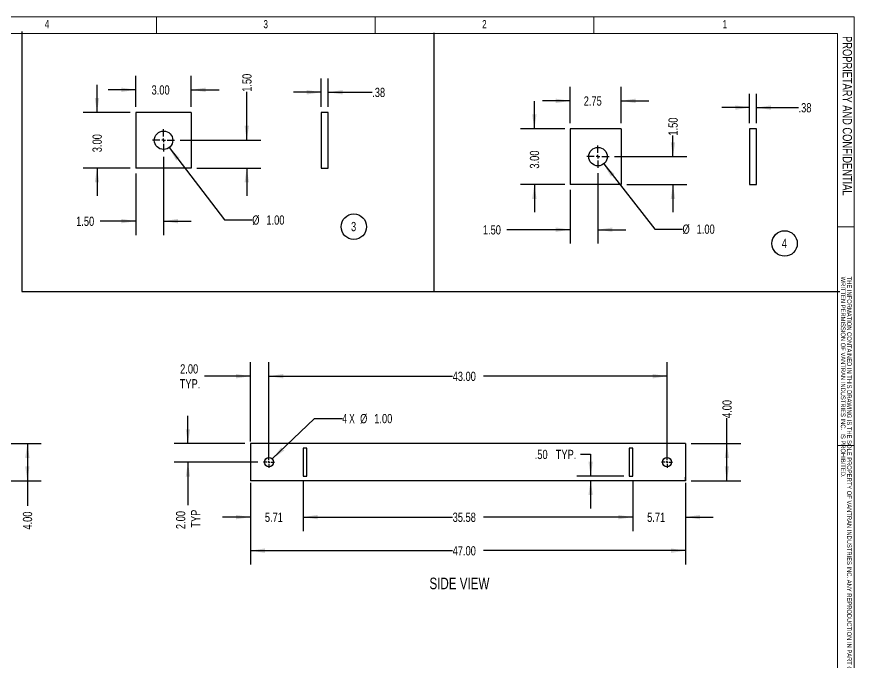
# Model space of a CAD drawing. Header units: inches. Extents: x 0 to 16.5, y 0 to 11.7.
# Drawn here: x 8.98 to 16.52, y 5.86 to 11.67 of the extents above; entities that cross this region are included whole.
import ezdxf

# ---------------------------------------------------------------- set-up
doc = ezdxf.new("R2010")
doc.units = ezdxf.units.IN
doc.header["$MEASUREMENT"] = 0
doc.layers.add('FORMAT', color=7, linetype='Continuous')
doc.styles.add('SLDTEXTSTYLE0', font='TXT', dxfattribs={"width": 0.75})
doc.styles.add('SLDTEXTSTYLE5', font='TXT', dxfattribs={"width": 0.666667})
doc.dimstyles.new('SLDDIMSTYLE0', dxfattribs={"dimtxt": 0.084961, "dimasz": 0.13, "dimexe": 0, "dimexo": 0.0625, "dimgap": 0.02124, "dimtad": 0, "dimlfac": 12, "dimrnd": 1e-09, "dimzin": 4, "dimdsep": 46, "dimtxsty": 'SLDTEXTSTYLE0', "dimsah": 1, "dimcen": 0.09, "dimadec": 0, "dimazin": 1, "dimtfac": 1, "dimtofl": 0, "dimtmove": 0, "dimatfit": 3, "dimfxl": 0, "dimfrac": 2, "dimtolj": 1, "dimtzin": 12, "dimarcsym": 0})
doc.dimstyles.new('SLDDIMSTYLE1', dxfattribs={"dimtxt": 0.084961, "dimasz": 0.13, "dimexe": 0, "dimexo": 0.0625, "dimgap": 0.02124, "dimtad": 0, "dimlfac": 12, "dimrnd": 1e-09, "dimzin": 12, "dimdsep": 46, "dimtxsty": 'SLDTEXTSTYLE0', "dimsah": 1, "dimcen": 0.09, "dimadec": 0, "dimazin": 3, "dimtfac": 1, "dimtofl": 0, "dimtmove": 0, "dimatfit": 3, "dimfxl": 0, "dimfrac": 2, "dimtolj": 1, "dimtzin": 12, "dimarcsym": 0})
doc.dimstyles.new('SLDDIMSTYLE10', dxfattribs={"dimtxt": 0.084961, "dimasz": 0.13, "dimexe": 0, "dimexo": 0.0625, "dimgap": 0.02124, "dimtad": 0, "dimlfac": 6, "dimrnd": 1e-09, "dimzin": 12, "dimdsep": 46, "dimtxsty": 'SLDTEXTSTYLE0', "dimsah": 1, "dimcen": 0.09, "dimadec": 0, "dimazin": 3, "dimtfac": 1, "dimtmove": 0, "dimatfit": 0, "dimfxl": 0, "dimfrac": 2, "dimtolj": 1, "dimtzin": 12, "dimarcsym": 0})
doc.dimstyles.new('SLDDIMSTYLE2', dxfattribs={"dimtxt": 0.084961, "dimasz": 0.13, "dimexe": 0, "dimexo": 0.0625, "dimgap": 0.02124, "dimtad": 0, "dimlfac": 12, "dimrnd": 1e-09, "dimzin": 4, "dimdsep": 46, "dimtxsty": 'SLDTEXTSTYLE0', "dimsah": 1, "dimcen": 0.09, "dimadec": 0, "dimazin": 1, "dimtfac": 1, "dimtmove": 0, "dimatfit": 0, "dimfxl": 0, "dimfrac": 2, "dimtolj": 1, "dimtzin": 12, "dimarcsym": 0})
doc.dimstyles.new('SLDDIMSTYLE3', dxfattribs={"dimtxt": 0.084961, "dimasz": 0.13, "dimexe": 0, "dimexo": 0.0625, "dimgap": 0.02124, "dimtad": 0, "dimlfac": 12, "dimrnd": 1e-09, "dimzin": 12, "dimdsep": 46, "dimtxsty": 'SLDTEXTSTYLE0', "dimsah": 1, "dimcen": 0.09, "dimadec": 0, "dimazin": 3, "dimtfac": 1, "dimtmove": 0, "dimatfit": 0, "dimfxl": 0, "dimfrac": 2, "dimtolj": 1, "dimtzin": 12, "dimarcsym": 0})
doc.dimstyles.new('SLDDIMSTYLE4', dxfattribs={"dimtxt": 0.084961, "dimasz": 0.13, "dimexe": 0, "dimexo": 0.0625, "dimgap": 0.02124, "dimtad": 0, "dimtih": 1, "dimtoh": 1, "dimlfac": 12, "dimrnd": 1e-09, "dimzin": 4, "dimdsep": 46, "dimtxsty": 'SLDTEXTSTYLE0', "dimsah": 1, "dimcen": 0, "dimadec": 0, "dimazin": 1, "dimtfac": 1, "dimtofl": 0, "dimtmove": 0, "dimatfit": 3, "dimfxl": 0, "dimfrac": 2, "dimtolj": 1, "dimtzin": 12, "dimarcsym": 0})
doc.dimstyles.new('SLDDIMSTYLE6', dxfattribs={"dimtxt": 0.084961, "dimasz": 0.13, "dimexe": 0, "dimexo": 0.0625, "dimgap": 0.02124, "dimtad": 0, "dimtih": 1, "dimtoh": 1, "dimlfac": 12, "dimrnd": 1e-09, "dimzin": 4, "dimdsep": 46, "dimtxsty": 'SLDTEXTSTYLE0', "dimsah": 1, "dimcen": 0.09, "dimadec": 0, "dimazin": 1, "dimtfac": 1, "dimtmove": 0, "dimatfit": 0, "dimfxl": 0, "dimfrac": 2, "dimtolj": 1, "dimtzin": 12, "dimarcsym": 0})
doc.dimstyles.new('SLDDIMSTYLE7', dxfattribs={"dimtxt": 0.084961, "dimasz": 0.13, "dimexe": 0, "dimexo": 0.0625, "dimgap": 0.02124, "dimtad": 0, "dimlfac": 12, "dimrnd": 1e-09, "dimzin": 4, "dimdsep": 46, "dimtxsty": 'SLDTEXTSTYLE0', "dimsah": 1, "dimcen": 0.09, "dimadec": 0, "dimazin": 1, "dimtfac": 1, "dimtdec": 3, "dimtmove": 0, "dimatfit": 0, "dimfxl": 0, "dimfrac": 2, "dimtolj": 1, "dimtzin": 12, "dimarcsym": 0})
doc.dimstyles.new('SLDDIMSTYLE8', dxfattribs={"dimtxt": 0.084961, "dimasz": 0.13, "dimexe": 0, "dimexo": 0.0625, "dimgap": 0.02124, "dimtad": 0, "dimlfac": 6, "dimrnd": 1e-09, "dimzin": 4, "dimdsep": 46, "dimtxsty": 'SLDTEXTSTYLE0', "dimsah": 1, "dimcen": 0.09, "dimadec": 0, "dimazin": 1, "dimtfac": 1, "dimtmove": 0, "dimatfit": 0, "dimfxl": 0, "dimfrac": 2, "dimtolj": 1, "dimtzin": 12, "dimarcsym": 0})
doc.dimstyles.new('SLDDIMSTYLE9', dxfattribs={"dimtxt": 0.084961, "dimasz": 0.13, "dimexe": 0, "dimexo": 0.0625, "dimgap": 0.02124, "dimtad": 0, "dimtih": 1, "dimtoh": 1, "dimlfac": 6, "dimrnd": 1e-09, "dimzin": 4, "dimdsep": 46, "dimtxsty": 'SLDTEXTSTYLE0', "dimsah": 1, "dimcen": 0, "dimadec": 0, "dimazin": 1, "dimtfac": 1, "dimtofl": 0, "dimtmove": 0, "dimatfit": 3, "dimfxl": 0, "dimfrac": 2, "dimtolj": 1, "dimtzin": 12, "dimarcsym": 0})

# ---------------------------------------------------------------- blocks, each defined once
blk = doc.blocks.new('SW_NOTE_0')
at = {"color": 0, "linetype": 'Continuous', "lineweight": 0, "attachment_point": 1, "rotation": 270, "style": 'SLDTEXTSTYLE0'}
for s, insert, char_height in [('WRITTEN PERMISSION OF VANTRAN INDUSTRIES INC.  IS PROHIBITED.', (-0.0018, 0), 0.041667), ('THE INFORMATION CONTAINED IN THIS DRAWING IS THE SOLE PROPERTY OF VANTRAN INDUSTRIES INC. ANY REPRODUCTION IN PART OR AS A WHOLE WITHOUT  THE', (0.0537, 0), 0.0416667)]:
    blk.add_mtext(s, dxfattribs=dict(at, insert=insert, char_height=char_height))
blk = doc.blocks.new('_D_19')
at = {"layer": 'FORMAT'}
for p, q in [((8.1, 7.8319), (9.1987, 7.8319)), ((9.0737, 7.8319), (9.0737, 7.4986)), ((8.1, 7.4986), (9.1987, 7.4986)), ((9.0737, 7.4986), (9.0737, 7.2735))]:
    blk.add_line(p, q, dxfattribs=at)
for points in [[(9.0737, 7.8319), (9.0537, 7.7019), (9.0937, 7.7019)], [(9.0737, 7.4986), (9.0937, 7.6286), (9.0537, 7.6286)]]:
    blk.add_solid(points, dxfattribs=at)
at = {"layer": 'FORMAT', "insert": (9.0333, 7.0579), "char_height": 0.08333, "attachment_point": 1, "rotation": 90, "style": 'SLDTEXTSTYLE0'}
blk.add_mtext('4.00', dxfattribs=at)
blk = doc.blocks.new('Drawing View123')
at = {"color": 7, "linetype": 'Continuous', "lineweight": 25}
for p, q in [((-3.917, 0), (-3.917, -0.0081)), ((-0.0003, 0), (-3.917, 0)), ((0, 0), (-0.0003, 0)), ((-0.0003, 0), (-0.0003, -0.0081)), ((0, 0), (0, -0.0081)), ((-3.917, -0.0081), (-3.917, -0.0171)), ((-3.917, -0.0171), (-3.917, -0.0296)), ((-3.917, -0.0296), (-3.917, -0.0535)), ((-3.917, -0.0535), (-3.917, -0.2799)), ((-3.4413, -0.0417), (-3.4413, -0.2917)), ((-3.41, -0.0417), (-3.4413, -0.0417)), ((-3.41, -0.2917), (-3.41, -0.0417)), ((-0.5073, -0.0417), (-0.5073, -0.2917)), ((-0.4761, -0.0417), (-0.5073, -0.0417)), ((-0.4761, -0.2917), (-0.4761, -0.0417)), ((-0.0003, -0.0081), (-0.0003, -0.0171)), ((-0.0003, -0.0171), (-0.0003, -0.0296)), ((-0.0003, -0.0296), (-0.0003, -0.0535)), ((-0.0003, -0.0535), (-0.0003, -0.2799)), ((0, -0.0081), (0, -0.0171)), ((0, -0.0171), (0, -0.0296)), ((0, -0.0296), (0, -0.0535)), ((0, -0.0535), (0, -0.2799)), ((-3.917, -0.2799), (-3.917, -0.3037)), ((-3.4413, -0.2917), (-3.41, -0.2917)), ((-0.5073, -0.2917), (-0.4761, -0.2917)), ((-0.0003, -0.2799), (-0.0003, -0.3037)), ((0, -0.2799), (0, -0.3021)), ((-3.917, -0.3037), (-3.917, -0.3162)), ((-3.917, -0.3162), (-3.917, -0.3253)), ((-3.917, -0.3253), (-3.917, -0.3333)), ((-0.0003, -0.3333), (-3.917, -0.3333)), ((0, -0.3021), (-0.0003, -0.3021)), ((-0.0003, -0.3037), (-0.0003, -0.3162)), ((-0.0003, -0.3162), (-0.0003, -0.3253)), ((-0.0003, -0.3253), (-0.0003, -0.3333)), ((-0.0003, -0.3333), (0, -0.3333)), ((0, -0.3333), (0, -0.3021))]:
    blk.add_line(p, q, dxfattribs=at)
for centre in [(-3.7503, -0.1667), (-0.167, -0.1667)]:
    blk.add_circle(centre, 0.0417, dxfattribs=at)
blk = doc.blocks.new('_D_24')
at = {"layer": 'FORMAT'}
for p, q in [((11.0815, 7.4782), (11.0815, 7.0455)), ((11.5573, 7.4902), (11.5573, 7.0455)), ((11.0815, 7.1705), (10.8315, 7.1705)), ((11.5573, 7.1705), (11.8073, 7.1705))]:
    blk.add_line(p, q, dxfattribs=at)
for points in [[(11.0815, 7.1705), (10.9515, 7.1905), (10.9515, 7.1505)], [(11.5573, 7.1705), (11.6873, 7.1505), (11.6873, 7.1905)]]:
    blk.add_solid(points, dxfattribs=at)
at = {"layer": 'FORMAT', "insert": (11.2116, 7.2109), "char_height": 0.08333, "attachment_point": 1, "style": 'SLDTEXTSTYLE0'}
blk.add_mtext('5.71', dxfattribs=at)
blk = doc.blocks.new('_D_25')
at = {"layer": 'FORMAT'}
for p, q in [((11.0815, 7.4782), (11.0815, 6.7436)), ((14.9982, 7.4782), (14.9982, 6.7436)), ((11.0815, 6.8686), (12.9017, 6.8686)), ((14.9982, 6.8686), (13.178, 6.8686))]:
    blk.add_line(p, q, dxfattribs=at)
for points in [[(11.0815, 6.8686), (11.2115, 6.8486), (11.2115, 6.8886)], [(14.9982, 6.8686), (14.8682, 6.8886), (14.8682, 6.8486)]]:
    blk.add_solid(points, dxfattribs=at)
at = {"layer": 'FORMAT', "insert": (12.9017, 6.909), "char_height": 0.08333, "attachment_point": 1, "style": 'SLDTEXTSTYLE0'}
blk.add_mtext('47.00', dxfattribs=at)
blk = doc.blocks.new('_D_26')
at = {"layer": 'FORMAT'}
for p, q in [((14.054, 7.7359), (14.144, 7.7359)), ((14.144, 7.7359), (14.144, 7.5402)), ((14.4412, 7.5402), (14.019, 7.5402)), ((14.144, 7.4986), (14.144, 7.2486))]:
    blk.add_line(p, q, dxfattribs=at)
for points in [[(14.144, 7.5402), (14.164, 7.6702), (14.124, 7.6702)], [(14.144, 7.4986), (14.124, 7.3686), (14.164, 7.3686)]]:
    blk.add_solid(points, dxfattribs=at)
at = {"layer": 'FORMAT', "char_height": 0.08333, "attachment_point": 1, "style": 'SLDTEXTSTYLE0'}
for s, insert in [('.50', (13.6406, 7.7763)), ('TYP.', (13.8294, 7.7763))]:
    blk.add_mtext(s, dxfattribs=dict(at, insert=insert))
blk = doc.blocks.new('_D_27')
at = {"layer": 'FORMAT'}
for p, q in [((11.2482, 7.7152), (11.2482, 8.5639)), ((14.8315, 7.7152), (14.8315, 8.5639)), ((11.2482, 8.4389), (12.9017, 8.4389)), ((14.8315, 8.4389), (13.178, 8.4389))]:
    blk.add_line(p, q, dxfattribs=at)
for points in [[(11.2482, 8.4389), (11.3782, 8.4189), (11.3782, 8.4589)], [(14.8315, 8.4389), (14.7015, 8.4589), (14.7015, 8.4189)]]:
    blk.add_solid(points, dxfattribs=at)
at = {"layer": 'FORMAT', "insert": (12.9017, 8.4793), "char_height": 0.08333, "attachment_point": 1, "style": 'SLDTEXTSTYLE0'}
blk.add_mtext('43.00', dxfattribs=at)
blk = doc.blocks.new('_D_28')
at = {"layer": 'FORMAT'}
for p, q in [((11.0815, 7.8523), (11.0815, 8.5639)), ((11.2482, 7.7152), (11.2482, 8.5639)), ((11.0815, 8.4389), (10.6685, 8.4389)), ((11.2482, 8.4389), (11.4982, 8.4389))]:
    blk.add_line(p, q, dxfattribs=at)
for points in [[(11.0815, 8.4389), (10.9515, 8.4589), (10.9515, 8.4189)], [(11.2482, 8.4389), (11.3782, 8.4189), (11.3782, 8.4589)]]:
    blk.add_solid(points, dxfattribs=at)
at = {"layer": 'FORMAT', "char_height": 0.08333, "attachment_point": 1, "style": 'SLDTEXTSTYLE0'}
for s, insert in [('2.00', (10.4488, 8.5463)), ('TYP.', (10.4447, 8.4122))]:
    blk.add_mtext(s, dxfattribs=dict(at, insert=insert))
blk = doc.blocks.new('_D_29')
at = {"layer": 'FORMAT'}
for p, q in [((15.3702, 7.8319), (15.3702, 8.0622)), ((15.0485, 7.8319), (15.4952, 7.8319)), ((15.3702, 7.4986), (15.3702, 7.8319)), ((15.0485, 7.4986), (15.4952, 7.4986))]:
    blk.add_line(p, q, dxfattribs=at)
for points in [[(15.3702, 7.8319), (15.3502, 7.7019), (15.3902, 7.7019)], [(15.3702, 7.4986), (15.3902, 7.6286), (15.3502, 7.6286)]]:
    blk.add_solid(points, dxfattribs=at)
at = {"layer": 'FORMAT', "insert": (15.3299, 8.0622), "char_height": 0.08333, "attachment_point": 1, "rotation": 90, "style": 'SLDTEXTSTYLE0'}
blk.add_mtext('4.00', dxfattribs=at)
blk = doc.blocks.new('_D_30')
at = {"layer": 'FORMAT'}
for p, q in [((10.5192, 7.8319), (10.5192, 8.0819)), ((11.0315, 7.8319), (10.3942, 7.8319)), ((11.1482, 7.6652), (10.3942, 7.6652)), ((10.5192, 7.6652), (10.5192, 7.2783))]:
    blk.add_line(p, q, dxfattribs=at)
for points in [[(10.5192, 7.8319), (10.5392, 7.9619), (10.4992, 7.9619)], [(10.5192, 7.6652), (10.4992, 7.5352), (10.5392, 7.5352)]]:
    blk.add_solid(points, dxfattribs=at)
at = {"layer": 'FORMAT', "char_height": 0.08333, "attachment_point": 1, "rotation": 90, "style": 'SLDTEXTSTYLE0'}
for s, insert in [('2.00', (10.4118, 7.0627)), ('TYP', (10.5459, 7.0754))]:
    blk.add_mtext(s, dxfattribs=dict(at, insert=insert))
blk = doc.blocks.new('_D_31')
at = {"layer": 'FORMAT'}
for p, q in [((11.2783, 7.6941), (11.6588, 8.0587)), ((11.6588, 8.0587), (11.9088, 8.0587))]:
    blk.add_line(p, q, dxfattribs=at)
blk.add_solid([(11.2783, 7.6941), (11.386, 7.7696), (11.3583, 7.7984)], dxfattribs=at)
at = {"layer": 'FORMAT', "char_height": 0.08333, "attachment_point": 1}
for s, insert, style in [('4 X', (11.9088, 8.0991), 'SLDTEXTSTYLE5'), ('%%c', (12.0687, 8.0991), 'SLDTEXTSTYLE0'), ('1.00', (12.1961, 8.0991), 'SLDTEXTSTYLE0')]:
    blk.add_mtext(s, dxfattribs=dict(at, insert=insert, style=style))
blk = doc.blocks.new('_D_32')
at = {"layer": 'FORMAT'}
for p, q in [((14.5224, 7.4902), (14.5224, 7.0455)), ((14.9982, 7.4782), (14.9982, 7.0455)), ((14.5224, 7.1705), (14.2724, 7.1705)), ((14.9982, 7.1705), (15.2482, 7.1705))]:
    blk.add_line(p, q, dxfattribs=at)
for points in [[(14.5224, 7.1705), (14.3924, 7.1905), (14.3924, 7.1505)], [(14.9982, 7.1705), (15.1282, 7.1505), (15.1282, 7.1905)]]:
    blk.add_solid(points, dxfattribs=at)
at = {"layer": 'FORMAT', "insert": (14.6525, 7.2109), "char_height": 0.08333, "attachment_point": 1, "style": 'SLDTEXTSTYLE0'}
blk.add_mtext('5.71', dxfattribs=at)
blk = doc.blocks.new('_D_33')
at = {"layer": 'FORMAT'}
for p, q in [((11.5573, 7.4902), (11.5573, 7.0455)), ((14.5224, 7.4902), (14.5224, 7.0455)), ((11.5573, 7.1705), (12.9017, 7.1705)), ((14.5224, 7.1705), (13.178, 7.1705))]:
    blk.add_line(p, q, dxfattribs=at)
for points in [[(11.5573, 7.1705), (11.6873, 7.1505), (11.6873, 7.1905)], [(14.5224, 7.1705), (14.3924, 7.1905), (14.3924, 7.1505)]]:
    blk.add_solid(points, dxfattribs=at)
at = {"layer": 'FORMAT', "insert": (12.9017, 7.2109), "char_height": 0.08333, "attachment_point": 1, "style": 'SLDTEXTSTYLE0'}
blk.add_mtext('35.58', dxfattribs=at)
blk = doc.blocks.new('SW_CENTERMARKSYMBOL_6')
at = {"layer": 'FORMAT', "color": 0}
for p, q in [((-0.0167, 0), (-0.05, 0)), ((0, 0), (-0.0083, 0)), ((0, 0.0167), (0, 0.05)), ((0, 0), (0, 0.0083)), ((0, 0), (0, -0.0083)), ((0, 0), (0.0083, 0)), ((0.0167, 0), (0.05, 0)), ((0, -0.0167), (0, -0.05))]:
    blk.add_line(p, q, dxfattribs=at)
blk = doc.blocks.new('SW_CENTERMARKSYMBOL_7')
at = {"layer": 'FORMAT', "color": 0}
for p, q in [((-0.0167, 0), (-0.05, 0)), ((0, 0), (-0.0083, 0)), ((0, 0.0167), (0, 0.05)), ((0, 0), (0, 0.0083)), ((0, 0), (0, -0.0083)), ((0, 0), (0.0083, 0)), ((0.0167, 0), (0.05, 0)), ((0, -0.0167), (0, -0.05))]:
    blk.add_line(p, q, dxfattribs=at)
blk = doc.blocks.new('Drawing View124')
at = {"color": 7, "linetype": 'Continuous', "lineweight": 25}
for p, q in [((0, 0), (-0.5, 0)), ((-0.5, 0), (-0.5, -0.5)), ((0, 0), (0, -0.5)), ((0, -0.5), (-0.5, -0.5))]:
    blk.add_line(p, q, dxfattribs=at)
blk.add_circle((-0.25, -0.25), 0.0833, dxfattribs=at)
blk = doc.blocks.new('_D_34')
at = {"layer": 'FORMAT'}
for p, q in [((9.7006, 10.8126), (9.7006, 11.0626)), ((9.9995, 10.8126), (9.5756, 10.8126)), ((9.9995, 10.3126), (9.5756, 10.3126)), ((9.7006, 10.3126), (9.7006, 10.0626))]:
    blk.add_line(p, q, dxfattribs=at)
for points in [[(9.7006, 10.8126), (9.7206, 10.9426), (9.6806, 10.9426)], [(9.7006, 10.3126), (9.6806, 10.1826), (9.7206, 10.1826)]]:
    blk.add_solid(points, dxfattribs=at)
at = {"layer": 'FORMAT', "insert": (9.6602, 10.4548), "char_height": 0.08333, "attachment_point": 1, "rotation": 90, "style": 'SLDTEXTSTYLE0'}
blk.add_mtext('3.00', dxfattribs=at)
blk = doc.blocks.new('_D_35')
at = {"layer": 'FORMAT'}
for p, q in [((10.0495, 10.8626), (10.0495, 11.1416)), ((10.5495, 10.8626), (10.5495, 11.1416)), ((10.0495, 11.0166), (9.7995, 11.0166)), ((10.5495, 11.0166), (10.7995, 11.0166))]:
    blk.add_line(p, q, dxfattribs=at)
for points in [[(10.0495, 11.0166), (9.9195, 11.0366), (9.9195, 10.9966)], [(10.5495, 11.0166), (10.6795, 10.9966), (10.6795, 11.0366)]]:
    blk.add_solid(points, dxfattribs=at)
at = {"layer": 'FORMAT', "insert": (10.1917, 11.057), "char_height": 0.08333, "attachment_point": 1, "style": 'SLDTEXTSTYLE0'}
blk.add_mtext('3.00', dxfattribs=at)
blk = doc.blocks.new('_D_36')
at = {"layer": 'FORMAT'}
for p, q in [((10.3502, 10.4964), (10.8478, 9.8459)), ((10.8478, 9.8459), (11.0978, 9.8459))]:
    blk.add_line(p, q, dxfattribs=at)
blk.add_solid([(10.3502, 10.4964), (10.4133, 10.381), (10.445, 10.4053)], dxfattribs=at)
at = {"layer": 'FORMAT', "char_height": 0.08333, "attachment_point": 1, "style": 'SLDTEXTSTYLE0'}
for s, insert in [('%%c', (11.0978, 9.8862)), ('1.00', (11.2252, 9.8862))]:
    blk.add_mtext(s, dxfattribs=dict(at, insert=insert))
blk = doc.blocks.new('_D_37')
at = {"layer": 'FORMAT'}
for p, q in [((11.0488, 10.5626), (11.0488, 10.9985)), ((10.4495, 10.5626), (11.1738, 10.5626)), ((10.5995, 10.3126), (11.1738, 10.3126)), ((11.0488, 10.3126), (11.0488, 10.0626))]:
    blk.add_line(p, q, dxfattribs=at)
for points in [[(11.0488, 10.5626), (11.0688, 10.6926), (11.0288, 10.6926)], [(11.0488, 10.3126), (11.0288, 10.1826), (11.0688, 10.1826)]]:
    blk.add_solid(points, dxfattribs=at)
at = {"layer": 'FORMAT', "insert": (11.0084, 10.9985), "char_height": 0.08333, "attachment_point": 1, "rotation": 90, "style": 'SLDTEXTSTYLE0'}
blk.add_mtext('1.50', dxfattribs=at)
blk = doc.blocks.new('_D_38')
at = {"layer": 'FORMAT'}
for p, q in [((10.2995, 10.4126), (10.2995, 9.7097)), ((10.0495, 10.2626), (10.0495, 9.7097)), ((10.0495, 9.8347), (9.7282, 9.8347)), ((10.2995, 9.8347), (10.5495, 9.8347))]:
    blk.add_line(p, q, dxfattribs=at)
for points in [[(10.0495, 9.8347), (9.9195, 9.8547), (9.9195, 9.8147)], [(10.2995, 9.8347), (10.4295, 9.8147), (10.4295, 9.8547)]]:
    blk.add_solid(points, dxfattribs=at)
at = {"layer": 'FORMAT', "insert": (9.5127, 9.875), "char_height": 0.08333, "attachment_point": 1, "style": 'SLDTEXTSTYLE0'}
blk.add_mtext('1.50', dxfattribs=at)
blk = doc.blocks.new('SW_NOTE_0_5')
at = {"layer": 'FORMAT', "color": 0}
blk.add_circle((0.0303, 0.0646), 0.1146, dxfattribs=at)
at = {"layer": 'FORMAT', "color": 0, "insert": (0.0286, 0.1074), "char_height": 0.0833, "attachment_point": 2, "style": 'SLDTEXTSTYLE0'}
blk.add_mtext('3', dxfattribs=at)
blk = doc.blocks.new('SW_CENTERMARKSYMBOL_8')
at = {"layer": 'FORMAT', "color": 0}
for p, q in [((0, 0.0333), (0, 0.1)), ((-0.0333, 0), (-0.1, 0)), ((0, 0), (-0.0167, 0)), ((0, 0), (0, 0.0167)), ((0, 0), (0, -0.0167)), ((0, 0), (0.0167, 0)), ((0.0333, 0), (0.1, 0)), ((0, -0.0333), (0, -0.1))]:
    blk.add_line(p, q, dxfattribs=at)
blk = doc.blocks.new('Drawing View126')
at = {"color": 7, "linetype": 'Continuous', "lineweight": 25}
for p, q in [((0, 0), (-0.4583, 0)), ((0, 0), (0, -0.5)), ((-0.4583, 0), (-0.4583, -0.5)), ((0, -0.5), (-0.4583, -0.5))]:
    blk.add_line(p, q, dxfattribs=at)
blk.add_circle((-0.2083, -0.25), 0.0833, dxfattribs=at)
blk = doc.blocks.new('_D_39')
at = {"layer": 'FORMAT'}
for p, q in [((13.9601, 10.7151), (13.9601, 11.0422)), ((14.4185, 10.7151), (14.4185, 11.0422)), ((13.9601, 10.9172), (13.7101, 10.9172)), ((14.4185, 10.9172), (14.6685, 10.9172))]:
    blk.add_line(p, q, dxfattribs=at)
for points in [[(13.9601, 10.9172), (13.8301, 10.9372), (13.8301, 10.8972)], [(14.4185, 10.9172), (14.5485, 10.8972), (14.5485, 10.9372)]]:
    blk.add_solid(points, dxfattribs=at)
at = {"layer": 'FORMAT', "insert": (14.0815, 10.9576), "char_height": 0.08333, "attachment_point": 1, "style": 'SLDTEXTSTYLE0'}
blk.add_mtext('2.75', dxfattribs=at)
blk = doc.blocks.new('_D_40')
at = {"layer": 'FORMAT'}
for p, q in [((13.6373, 10.6651), (13.6373, 10.9151)), ((13.9101, 10.6651), (13.5123, 10.6651)), ((13.9101, 10.1651), (13.5123, 10.1651)), ((13.6373, 10.1651), (13.6373, 9.9151))]:
    blk.add_line(p, q, dxfattribs=at)
for points in [[(13.6373, 10.6651), (13.6573, 10.7951), (13.6173, 10.7951)], [(13.6373, 10.1651), (13.6173, 10.0351), (13.6573, 10.0351)]]:
    blk.add_solid(points, dxfattribs=at)
at = {"layer": 'FORMAT', "insert": (13.5969, 10.3073), "char_height": 0.08333, "attachment_point": 1, "rotation": 90, "style": 'SLDTEXTSTYLE0'}
blk.add_mtext('3.00', dxfattribs=at)
blk = doc.blocks.new('_D_41')
at = {"layer": 'FORMAT'}
for p, q in [((14.2101, 10.2651), (14.2101, 9.6327)), ((13.9601, 10.1151), (13.9601, 9.6327)), ((13.9601, 9.7577), (13.3892, 9.7577)), ((14.2101, 9.7577), (14.4601, 9.7577))]:
    blk.add_line(p, q, dxfattribs=at)
for points in [[(13.9601, 9.7577), (13.8301, 9.7777), (13.8301, 9.7377)], [(14.2101, 9.7577), (14.3401, 9.7377), (14.3401, 9.7777)]]:
    blk.add_solid(points, dxfattribs=at)
at = {"layer": 'FORMAT', "insert": (13.1736, 9.798), "char_height": 0.08333, "attachment_point": 1, "style": 'SLDTEXTSTYLE0'}
blk.add_mtext('1.50', dxfattribs=at)
blk = doc.blocks.new('_D_42')
at = {"layer": 'FORMAT'}
for p, q in [((14.8849, 10.4151), (14.8849, 10.6044)), ((14.3601, 10.4151), (15.0099, 10.4151)), ((14.4685, 10.1651), (15.0099, 10.1651)), ((14.8849, 10.1651), (14.8849, 9.9151))]:
    blk.add_line(p, q, dxfattribs=at)
for points in [[(14.8849, 10.4151), (14.9049, 10.5451), (14.8649, 10.5451)], [(14.8849, 10.1651), (14.8649, 10.0351), (14.9049, 10.0351)]]:
    blk.add_solid(points, dxfattribs=at)
at = {"layer": 'FORMAT', "insert": (14.8445, 10.6044), "char_height": 0.08333, "attachment_point": 1, "rotation": 90, "style": 'SLDTEXTSTYLE0'}
blk.add_mtext('1.50', dxfattribs=at)
blk = doc.blocks.new('_D_43')
at = {"layer": 'FORMAT'}
for p, q in [((14.2615, 10.3495), (14.7207, 9.7636)), ((14.7207, 9.7636), (14.9707, 9.7636))]:
    blk.add_line(p, q, dxfattribs=at)
blk.add_solid([(14.2615, 10.3495), (14.326, 10.2348), (14.3575, 10.2595)], dxfattribs=at)
at = {"layer": 'FORMAT', "char_height": 0.08333, "attachment_point": 1, "style": 'SLDTEXTSTYLE0'}
for s, insert in [('%%c', (14.9707, 9.804)), ('1.00', (15.0981, 9.804))]:
    blk.add_mtext(s, dxfattribs=dict(at, insert=insert))
blk = doc.blocks.new('SW_NOTE_0_6')
at = {"layer": 'FORMAT', "color": 0}
blk.add_circle((0.0303, 0.0646), 0.1146, dxfattribs=at)
at = {"layer": 'FORMAT', "color": 0, "insert": (0.0286, 0.1074), "char_height": 0.0833, "attachment_point": 2, "style": 'SLDTEXTSTYLE0'}
blk.add_mtext('4', dxfattribs=at)
blk = doc.blocks.new('SW_CENTERMARKSYMBOL_9')
at = {"layer": 'FORMAT', "color": 0}
for p, q in [((0, 0.0333), (0, 0.1)), ((-0.0333, 0), (-0.1, 0)), ((0, 0), (-0.0167, 0)), ((0, 0), (0, 0.0167)), ((0, 0), (0, -0.0167)), ((0, 0), (0.0167, 0)), ((0.0333, 0), (0.1, 0)), ((0, -0.0333), (0, -0.1))]:
    blk.add_line(p, q, dxfattribs=at)
blk = doc.blocks.new('Drawing View127')
at = {"color": 7, "linetype": 'Continuous', "lineweight": 25}
for p, q in [((0, 0.5), (0, 0)), ((0.0625, 0.5), (0, 0.5)), ((0.0625, 0), (0.0625, 0.5)), ((0, 0), (0.0625, 0))]:
    blk.add_line(p, q, dxfattribs=at)
blk = doc.blocks.new('_D_44')
at = {"layer": 'FORMAT'}
for p, q in [((15.5753, 10.7151), (15.5753, 10.9815)), ((15.6378, 10.7151), (15.6378, 10.9815)), ((15.5753, 10.8565), (15.3253, 10.8565)), ((15.6378, 10.8565), (16.0156, 10.8565))]:
    blk.add_line(p, q, dxfattribs=at)
for points in [[(15.5753, 10.8565), (15.4453, 10.8765), (15.4453, 10.8365)], [(15.6378, 10.8565), (15.7678, 10.8365), (15.7678, 10.8765)]]:
    blk.add_solid(points, dxfattribs=at)
at = {"layer": 'FORMAT', "insert": (16.0156, 10.8969), "char_height": 0.08333, "attachment_point": 1, "style": 'SLDTEXTSTYLE0'}
blk.add_mtext('.38', dxfattribs=at)
blk = doc.blocks.new('Drawing View128')
at = {"color": 7, "linetype": 'Continuous', "lineweight": 25}
for p, q in [((0, 0), (0, -0.5)), ((0.0625, 0), (0, 0)), ((0.0625, -0.5), (0.0625, 0)), ((0, -0.5), (0.0625, -0.5))]:
    blk.add_line(p, q, dxfattribs=at)
blk = doc.blocks.new('_D_45')
at = {"layer": 'FORMAT'}
for p, q in [((11.7192, 10.8626), (11.7192, 11.1195)), ((11.7817, 10.8626), (11.7817, 11.1195)), ((11.7192, 10.9945), (11.4692, 10.9945)), ((11.7817, 10.9945), (12.1778, 10.9945))]:
    blk.add_line(p, q, dxfattribs=at)
for points in [[(11.7192, 10.9945), (11.5892, 11.0145), (11.5892, 10.9745)], [(11.7817, 10.9945), (11.9117, 10.9745), (11.9117, 11.0145)]]:
    blk.add_solid(points, dxfattribs=at)
at = {"layer": 'FORMAT', "insert": (12.1778, 11.0349), "char_height": 0.08333, "attachment_point": 1, "style": 'SLDTEXTSTYLE0'}
blk.add_mtext('.38', dxfattribs=at)

msp = doc.modelspace()

# ---------------------------------------------------------------- linework, layer by layer
at = {"color": 7, "linetype": 'Continuous', "lineweight": 18}
for p, q in [((0.0187, 11.67421), (16.51673, 11.67421)), ((10.23622, 11.52421), (10.23622, 11.67421)), ((12.20472, 11.52421), (12.20472, 11.67421)), ((14.17323, 11.52421), (14.17323, 11.67421)), ((16.51673, 11.67421), (16.51673, 0.0187)), ((0.1687, 11.52421), (16.36673, 11.52421)), ((16.36673, 11.52421), (16.36673, 0.1687)), ((16.36673, 9.78346), (16.51673, 9.78346)), ((16.36673, 7.81496), (16.51673, 7.81496))]:
    msp.add_line(p, q, dxfattribs=at)
at = {"layer": 'FORMAT'}
for p, q in [((9.02505, 11.54116), (9.02505, 9.19998)), ((12.73331, 11.52897), (12.73331, 9.19998)), ((9.02505, 9.19998), (16.38605, 9.19998))]:
    msp.add_line(p, q, dxfattribs=at)

# ---------------------------------------------------------------- block references
at = {"color": 7, "linetype": 'Continuous', "lineweight": 25}
for name, p in [('Drawing View124', (10.54952, 10.81256)), ('Drawing View128', (11.71916, 10.81256)), ('Drawing View126', (14.41846, 10.66506)), ('Drawing View127', (15.57531, 10.16506)), ('Drawing View123', (14.99851, 7.8319))]:
    msp.add_blockref(name, p, dxfattribs=at)
at = {"color": 7, "linetype": 'Continuous', "lineweight": 0}
msp.add_blockref('SW_NOTE_0', (16.43964, 9.33498), dxfattribs=at)
at = {"layer": 'FORMAT'}
for name, p in [('SW_CENTERMARKSYMBOL_8', (10.29952, 10.56256)), ('SW_CENTERMARKSYMBOL_9', (14.21013, 10.41506)), ('SW_NOTE_0_5', (11.98189, 9.71998)), ('SW_NOTE_0_6', (15.85946, 9.56908)), ('SW_CENTERMARKSYMBOL_6', (11.24817, 7.66524)), ('SW_CENTERMARKSYMBOL_7', (14.83151, 7.66524))]:
    msp.add_blockref(name, p, dxfattribs=at)

# ---------------------------------------------------------------- texts
at = {"color": 7, "linetype": 'Continuous', "lineweight": 0, "char_height": 0.07292, "attachment_point": 2, "style": 'SLDTEXTSTYLE0'}
for s, insert in [('4', (9.2505, 11.64401)), ('3', (11.219, 11.64401)), ('2', (13.18751, 11.64401)), ('1', (15.35286, 11.64401))]:
    msp.add_mtext(s, dxfattribs=dict(at, insert=insert))
at = {"color": 7, "linetype": 'Continuous', "lineweight": 0, "insert": (16.49631, 11.4998), "char_height": 0.0833333, "attachment_point": 1, "rotation": 270, "style": 'SLDTEXTSTYLE0'}
msp.add_mtext('PROPRIETARY AND CONFIDENTIAL', dxfattribs=at)
at = {"layer": 'FORMAT', "insert": (12.69302, 6.62594), "char_height": 0.104167, "attachment_point": 1, "style": 'SLDTEXTSTYLE0'}
msp.add_mtext('SIDE VIEW', dxfattribs=at)

# ---------------------------------------------------------------- dimensions: what is measured, and where the dimension line sits
at = {"layer": 'FORMAT'}
for base, p1, p2, dimstyle, picture, middle in [((11.0488, 10.31256), (10.39952, 10.56256), (10.54952, 10.31256), 'SLDDIMSTYLE8', '_D_37', (11.0488, 11.10632)), ((9.70059, 10.31256), (10.04952, 10.81256), (10.04952, 10.31256), 'SLDDIMSTYLE8', '_D_34', (9.70059, 10.56256)), ((13.6373, 10.16506), (13.96013, 10.66506), (13.96013, 10.16506), 'SLDDIMSTYLE8', '_D_40', (13.6373, 10.41506)), ((14.88491, 10.41506), (14.41846, 10.16506), (14.31013, 10.41506), 'SLDDIMSTYLE8', '_D_42', (14.88491, 10.71221)), ((15.37024, 7.49857), (14.99851, 7.8319), (14.99851, 7.49857), 'SLDDIMSTYLE0', '_D_29', (15.37024, 8.16999)), ((9.07371, 7.49857), (8.05, 7.8319), (8.05, 7.49857), 'SLDDIMSTYLE0', '_D_19', (9.07371, 7.16568))]:
    dim = msp.add_linear_dim(base=base, p1=p1, p2=p2, angle=90, dimstyle=dimstyle, dxfattribs=at)
    dim.commit()
    dim.dimension.update_dxf_attribs({"geometry": picture, "text_midpoint": middle, "dimtype": 160})
for base, p1, p2, dimstyle, picture, middle in [((10.54952, 11.01662), (10.04952, 10.81256), (10.54952, 10.81256), 'SLDDIMSTYLE8', '_D_35', (10.29952, 11.01662)), ((11.7816556349, 10.9945493275), (11.7191556349, 10.8125644654), (11.7816556349, 10.8125644654), 'SLDDIMSTYLE10', '_D_45', (12.255244276, 10.9945493275)), ((14.41846, 10.91721), (13.96013, 10.66506), (14.41846, 10.66506), 'SLDDIMSTYLE10', '_D_39', (14.18929, 10.91721)), ((15.6378126265, 10.8564963955), (15.5753126265, 10.6650615165), (15.6378126265, 10.6650615165), 'SLDDIMSTYLE10', '_D_44', (16.0931178809, 10.8564963955)), ((10.29952, 9.83466), (10.04952, 10.31256), (10.29952, 10.46256), 'SLDDIMSTYLE8', '_D_38', (9.62045, 9.83466)), ((14.21013, 9.75766), (13.96013, 10.16506), (14.21013, 10.31506), 'SLDDIMSTYLE8', '_D_41', (13.28144, 9.75766)), ((14.83151, 8.4389), (11.24817, 7.66524), (14.83151, 7.66524), 'SLDDIMSTYLE0', '_D_27', (13.03984, 8.4389)), ((11.55726, 7.17049), (11.08151, 7.5282), (11.55726, 7.54024), 'SLDDIMSTYLE3', '_D_24', (11.31938, 7.17049)), ((11.55726, 7.17049), (14.52242, 7.54024), (11.55726, 7.54024), 'SLDDIMSTYLE1', '_D_33', (13.03984, 7.17049)), ((14.52242, 7.17049), (14.99817, 7.5282), (14.52242, 7.54024), 'SLDDIMSTYLE3', '_D_32', (14.7603, 7.17049)), ((14.99817, 6.86865), (11.08151, 7.5282), (14.99817, 7.5282), 'SLDDIMSTYLE0', '_D_25', (13.03984, 6.86865))]:
    dim = msp.add_linear_dim(base=base, p1=p1, p2=p2, dimstyle=dimstyle, dxfattribs=at)
    dim.commit()
    dim.dimension.update_dxf_attribs({"geometry": picture, "text_midpoint": middle, "dimtype": 160})
for p1, p2, picture, middle in [((10.24889, 10.62875), (10.35015, 10.49638), '_D_36', (11.26927, 9.84587)), ((14.15872, 10.48065), (14.26153, 10.34947), '_D_43', (15.14221, 9.76361))]:
    dim = msp.add_diameter_dim_2p(p1=p1, p2=p2, dimstyle='SLDDIMSTYLE9', dxfattribs=at)
    dim.commit()
    dim.dimension.update_dxf_attribs({"geometry": picture, "text_midpoint": middle, "dimtype": 163})
dim = msp.add_linear_dim(base=(11.24817, 8.4389), p1=(11.08151, 7.80228), p2=(11.24817, 7.66524), text='<>\\PTYP.', dimstyle='SLDDIMSTYLE2', dxfattribs=at)
dim.commit()
dim.dimension.update_dxf_attribs({"geometry": '_D_28', "text_midpoint": (10.55657, 8.4389), "dimtype": 160})
for base, p1, p2, text, dimstyle, picture, middle in [((10.51918, 7.66524), (11.08151, 7.8319), (11.19817, 7.66524), '<>\\PTYP', 'SLDDIMSTYLE7', '_D_30', (10.51918, 7.17049)), ((14.14405, 7.54024), (14.99851, 7.49857), (14.49117, 7.54024), '<> TYP.', 'SLDDIMSTYLE6', '_D_26', (14.14405, 7.73591))]:
    dim = msp.add_linear_dim(base=base, p1=p1, p2=p2, angle=90, text=text, dimstyle=dimstyle, dxfattribs=at)
    dim.commit()
    dim.dimension.update_dxf_attribs({"geometry": picture, "text_midpoint": middle, "dimtype": 160})
dim = msp.add_diameter_dim_2p(p1=(11.21809, 7.63641), p2=(11.27826, 7.69406), text='4 X<>', dimstyle='SLDDIMSTYLE4', dxfattribs=at)
dim.commit()
dim.dimension.update_dxf_attribs({"geometry": '_D_31', "text_midpoint": (12.16021, 8.0587), "dimtype": 163})

doc.saveas('drawing.dxf')
